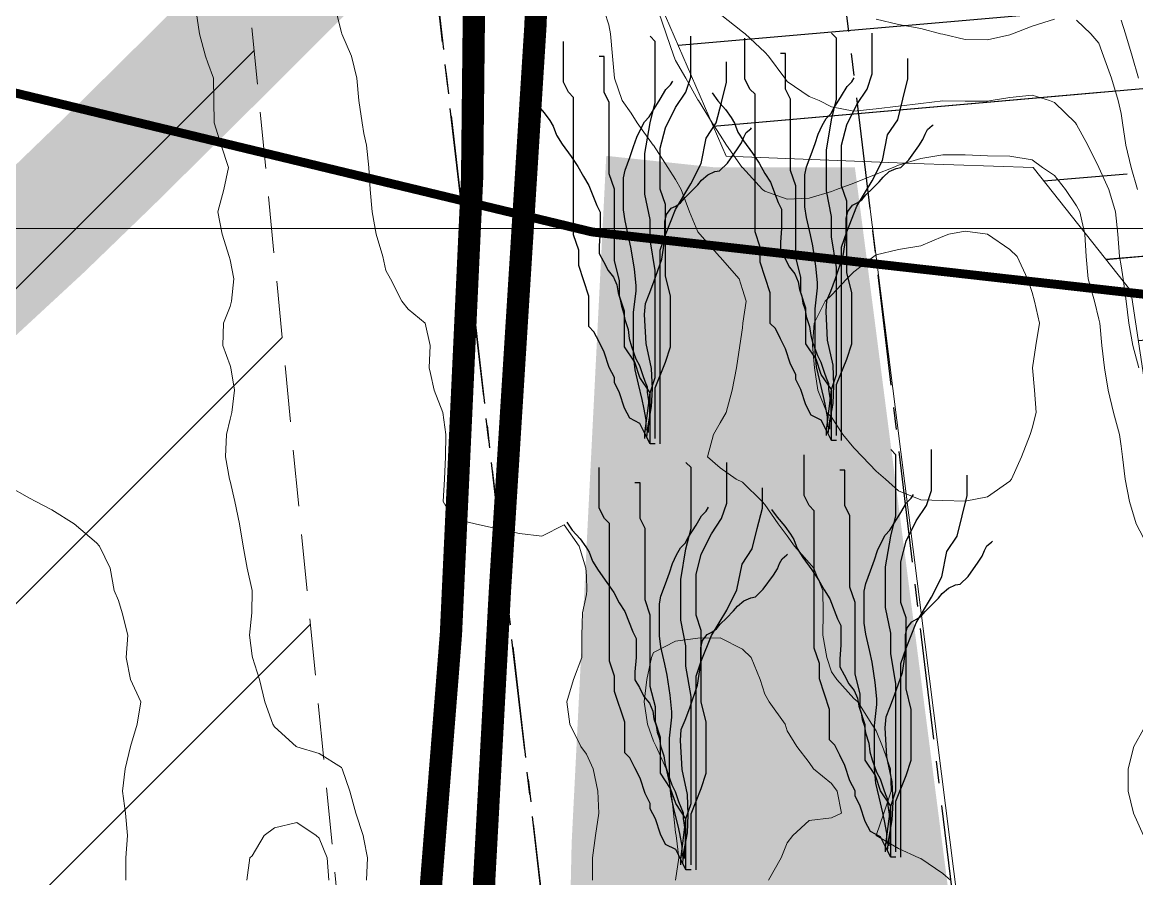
# Model space of a CAD drawing. Header units: centimetres. Extents: x 0 to 642158, y -847 to 649707.
# Drawn here: x 617098.09 to 617123.1, y 621072.78 to 621092.01 of the extents above; entities that cross this region are included whole.
import ezdxf

# ---------------------------------------------------------------- set-up
doc = ezdxf.new("R2010")
doc.units = ezdxf.units.CM
doc.header["$MEASUREMENT"] = 0
doc.linetypes.add('CACHE', pattern=[9.525, 6.35, -3.175])
doc.linetypes.add('CENTERX2', pattern=[4, 2.5, -0.5, 0.5, -0.5])
for name, color, linetype, lineweight in [('MEV_grille', 254, 'Continuous', 9), ('MEV_layout inondation', 5, 'Continuous', 15), ('MEV_schema paysager_V', 7, 'Continuous', 20), ('MEV_vegetal_V', 7, 'Continuous', 25), ('WAL_topographie 0.5', 253, 'Continuous', 20)]:
    doc.layers.add(name, color=color, linetype=linetype, lineweight=lineweight)
doc.layers.add('MEV_schema paysager_Ha', color=7, linetype='Continuous', lineweight=25, transparency=0.13)
doc.layers.add('MEV_vegetal_Ha', color=104, linetype='Continuous', lineweight=15, transparency=0.31)
doc.layers.add('SPW_parcellaire cadastral', color=7, linetype='CENTERX2', lineweight=25, true_color=0xff0542)
doc.linetypes.add('FENCELINE1', pattern='A,6.35,-2.54,[133,ltypeshp.shx,S=2.54,R=0,X=-2.54,Y=0],-2.54,25.4', length=36.83)
picture_1 = doc.add_image_def('image2.png', size_in_pixel=(6614, 11023))

# ---------------------------------------------------------------- blocks, each defined once
blk = doc.blocks.new('legende vegetal')
at = {"layer": 'MEV_vegetal_V'}
for points in [[(617111.964, 621082.467), (617111.964, 621082.581), (617112.079, 621083.496), (617112.193, 621083.839), (617112.193, 621086.24), (617112.079, 621086.927), (617112.079, 621087.384), (617111.964, 621087.956), (617111.964, 621088.87), (617112.079, 621089.556), (617112.193, 621090.014), (617112.193, 621091.386), (617112.079, 621091.5)], [(617112.193, 621082.467), (617112.193, 621083.611), (617112.422, 621084.182), (617112.536, 621084.525), (617112.536, 621085.669), (617112.422, 621086.126), (617112.422, 621087.727), (617112.307, 621088.07), (617112.307, 621088.985), (617112.422, 621089.442), (617112.651, 621089.899), (617112.879, 621090.242), (617112.994, 621090.585), (617112.994, 621091.5)], [(617116.264, 621082.424), (617116.149, 621082.424), (617116.035, 621082.653), (617115.921, 621082.881), (617115.692, 621082.996), (617115.578, 621083.225), (617115.463, 621083.568), (617115.349, 621083.796), (617115.349, 621083.91), (617115.234, 621084.139), (617115.12, 621084.482), (617115.006, 621084.711), (617114.891, 621084.94), (617114.777, 621085.054), (617114.777, 621085.74), (617114.548, 621086.426), (617114.548, 621086.769), (617114.434, 621087.112), (617114.434, 621090.199), (617114.32, 621090.314), (617114.205, 621090.543), (617114.205, 621091.457)], [(617116.035, 621082.538), (617116.035, 621082.653), (617116.149, 621083.568), (617116.264, 621083.91), (617116.264, 621086.312), (617116.149, 621086.998), (617116.149, 621087.455), (617116.035, 621088.027), (617116.035, 621088.942), (617116.149, 621089.628), (617116.264, 621090.085), (617116.264, 621091.457), (617116.149, 621091.572)], [(617116.264, 621082.538), (617116.264, 621083.682), (617116.493, 621084.254), (617116.607, 621084.597), (617116.607, 621085.74), (617116.493, 621086.197), (617116.493, 621087.798), (617116.378, 621088.141), (617116.378, 621089.056), (617116.493, 621089.513), (617116.721, 621089.971), (617116.95, 621090.314), (617117.064, 621090.657), (617117.064, 621091.572)], [(617112.193, 621082.353), (617112.079, 621082.353), (617111.964, 621082.581), (617111.85, 621082.81), (617111.621, 621082.924), (617111.507, 621083.153), (617111.392, 621083.496), (617111.278, 621083.725), (617111.278, 621083.839), (617111.164, 621084.068), (617111.049, 621084.411), (617110.935, 621084.64), (617110.82, 621084.868), (617110.706, 621084.983), (617110.706, 621085.669), (617110.477, 621086.355), (617110.477, 621086.698), (617110.363, 621087.041), (617110.363, 621090.128), (617110.249, 621090.242), (617110.134, 621090.471), (617110.134, 621091.386)], [(617112.079, 621082.353), (617112.079, 621083.496), (617111.85, 621083.839), (617111.736, 621084.182), (617111.507, 621084.525), (617111.507, 621085.326), (617111.392, 621085.669), (617111.392, 621086.012), (617111.278, 621086.469), (617111.278, 621088.07), (617111.164, 621088.413), (617111.164, 621090.014), (617111.049, 621090.242), (617111.049, 621091.043), (617110.935, 621091.043)], [(617112.307, 621082.353), (617112.307, 621086.698), (617112.422, 621087.041), (617112.651, 621087.613), (617112.994, 621088.184), (617113.222, 621088.642), (617113.337, 621089.213), (617113.565, 621089.556), (617113.68, 621090.014), (617113.794, 621090.471), (617113.794, 621090.928)], [(617116.149, 621082.424), (617116.149, 621083.568), (617115.921, 621083.91), (617115.806, 621084.254), (617115.578, 621084.597), (617115.578, 621085.397), (617115.463, 621085.74), (617115.463, 621086.083), (617115.349, 621086.54), (617115.349, 621088.141), (617115.234, 621088.484), (617115.234, 621090.085), (617115.12, 621090.314), (617115.12, 621091.114), (617115.006, 621091.114)], [(617116.378, 621082.424), (617116.378, 621086.769), (617116.493, 621087.112), (617116.721, 621087.684), (617117.064, 621088.256), (617117.293, 621088.713), (617117.408, 621089.285), (617117.636, 621089.628), (617117.751, 621090.085), (617117.865, 621090.543), (617117.865, 621091)], [(617111.991, 621082.66), (617111.991, 621082.888), (617111.938, 621083.168), (617111.903, 621083.343), (617111.816, 621083.694), (617111.746, 621084.01), (617111.71, 621084.343), (617111.71, 621085.307), (617111.763, 621085.78), (617111.763, 621085.903), (617111.728, 621086.271), (617111.658, 621086.726), (617111.605, 621086.972), (617111.518, 621087.357), (617111.482, 621087.603), (617111.482, 621088.321), (617111.518, 621088.497), (617111.623, 621088.777), (617111.71, 621089.023), (617111.781, 621089.233), (617111.868, 621089.426), (617111.956, 621089.583), (617112.061, 621089.689), (617112.131, 621089.811), (617112.307, 621090.092), (617112.429, 621090.302), (617112.535, 621090.407), (617112.587, 621090.495)], [(617116.062, 621082.731), (617116.062, 621082.959), (617116.009, 621083.24), (617115.974, 621083.415), (617115.887, 621083.765), (617115.816, 621084.081), (617115.781, 621084.414), (617115.781, 621085.378), (617115.834, 621085.851), (617115.834, 621085.974), (617115.799, 621086.342), (617115.729, 621086.798), (617115.676, 621087.043), (617115.588, 621087.429), (617115.553, 621087.674), (617115.553, 621088.393), (617115.588, 621088.568), (617115.694, 621088.849), (617115.781, 621089.094), (617115.851, 621089.304), (617115.939, 621089.497), (617116.027, 621089.655), (617116.132, 621089.76), (617116.202, 621089.883), (617116.377, 621090.163), (617116.5, 621090.373), (617116.605, 621090.479), (617116.658, 621090.566)], [(617109.403, 621090.158), (617109.529, 621089.982), (617109.704, 621089.782), (617109.83, 621089.606), (617109.905, 621089.48), (617109.98, 621089.28), (617110.106, 621089.079), (617110.307, 621088.803), (617110.457, 621088.577), (617110.583, 621088.351), (617110.708, 621088.151), (617110.884, 621087.699), (617110.959, 621087.548), (617110.959, 621087.122), (617110.934, 621086.796), (617110.934, 621086.62), (617111.034, 621086.444), (617111.135, 621086.244), (617111.26, 621086.093), (617111.336, 621085.917), (617111.361, 621085.742), (617111.411, 621085.591), (617111.436, 621085.441), (617111.486, 621085.29), (617111.511, 621085.14), (617111.587, 621084.914), (617111.612, 621084.713), (617111.662, 621084.538), (617111.762, 621084.262), (617111.838, 621084.111), (617111.913, 621083.885), (617111.963, 621083.76), (617112.013, 621083.634), (617112.013, 621083.509), (617112.038, 621083.358), (617112.064, 621083.183), (617112.064, 621082.856), (617112.038, 621082.756), (617112.038, 621082.606)], [(617113.474, 621090.229), (617113.6, 621090.054), (617113.775, 621089.853), (617113.901, 621089.677), (617113.976, 621089.552), (617114.051, 621089.351), (617114.177, 621089.15), (617114.377, 621088.874), (617114.528, 621088.648), (617114.654, 621088.423), (617114.779, 621088.222), (617114.955, 621087.77), (617115.03, 621087.62), (617115.03, 621087.193), (617115.005, 621086.867), (617115.005, 621086.691), (617115.105, 621086.516), (617115.206, 621086.315), (617115.331, 621086.164), (617115.406, 621085.989), (617115.432, 621085.813), (617115.482, 621085.663), (617115.507, 621085.512), (617115.557, 621085.362), (617115.582, 621085.211), (617115.657, 621084.985), (617115.683, 621084.785), (617115.733, 621084.609), (617115.833, 621084.333), (617115.909, 621084.182), (617115.984, 621083.956), (617116.034, 621083.831), (617116.084, 621083.706), (617116.084, 621083.58), (617116.109, 621083.43), (617116.134, 621083.254), (617116.134, 621082.928), (617116.109, 621082.827), (617116.109, 621082.677)], [(617112.009, 621082.502), (617112.026, 621082.713), (617112.114, 621083.186), (617112.131, 621083.589), (617112.114, 621084.045), (617111.991, 621084.606), (617111.956, 621085.254), (617111.973, 621085.499), (617112.061, 621085.71), (617112.166, 621085.99), (617112.342, 621086.499), (617112.377, 621086.744), (617112.412, 621086.989), (617112.412, 621087.34), (617112.447, 621087.498), (617112.552, 621087.638), (617112.657, 621087.69), (617112.762, 621087.761), (617112.85, 621087.866), (617112.99, 621088.006), (617113.148, 621088.164), (617113.236, 621088.269), (617113.376, 621088.392), (617113.534, 621088.462), (617113.639, 621088.479), (617113.814, 621088.655), (617114.042, 621088.97), (617114.13, 621089.11), (617114.183, 621089.233), (617114.235, 621089.338), (617114.34, 621089.426), (617114.358, 621089.443)], [(617116.079, 621082.573), (617116.097, 621082.784), (617116.185, 621083.257), (617116.202, 621083.66), (617116.185, 621084.116), (617116.062, 621084.677), (617116.027, 621085.325), (617116.044, 621085.571), (617116.132, 621085.781), (617116.237, 621086.062), (617116.413, 621086.57), (617116.448, 621086.815), (617116.483, 621087.061), (617116.483, 621087.411), (617116.518, 621087.569), (617116.623, 621087.709), (617116.728, 621087.762), (617116.833, 621087.832), (617116.921, 621087.937), (617117.061, 621088.077), (617117.219, 621088.235), (617117.307, 621088.34), (617117.447, 621088.463), (617117.605, 621088.533), (617117.71, 621088.551), (617117.885, 621088.726), (617118.113, 621089.041), (617118.201, 621089.182), (617118.254, 621089.304), (617118.306, 621089.409), (617118.411, 621089.497), (617118.429, 621089.515)], [(617117.366, 621073.188), (617117.366, 621073.302), (617117.48, 621074.217), (617117.595, 621074.56), (617117.595, 621076.961), (617117.48, 621077.647), (617117.48, 621078.104), (617117.366, 621078.676), (617117.366, 621079.591), (617117.48, 621080.277), (617117.595, 621080.734), (617117.595, 621082.106), (617117.48, 621082.221)], [(617117.595, 621073.188), (617117.595, 621074.331), (617117.823, 621074.903), (617117.938, 621075.246), (617117.938, 621076.389), (617117.823, 621076.847), (617117.823, 621078.448), (617117.709, 621078.791), (617117.709, 621079.705), (617117.823, 621080.163), (617118.052, 621080.62), (617118.281, 621080.963), (617118.395, 621081.306), (617118.395, 621082.221)], [(617112.769, 621072.901), (617112.769, 621073.016), (617112.883, 621073.93), (617112.998, 621074.273), (617112.998, 621076.675), (617112.883, 621077.361), (617112.883, 621077.818), (617112.769, 621078.39), (617112.769, 621079.305), (617112.883, 621079.991), (617112.998, 621080.448), (617112.998, 621081.82), (617112.883, 621081.934)], [(617112.998, 621072.901), (617112.998, 621074.045), (617113.227, 621074.616), (617113.341, 621074.959), (617113.341, 621076.103), (617113.227, 621076.56), (617113.227, 621078.161), (617113.112, 621078.504), (617113.112, 621079.419), (617113.227, 621079.876), (617113.455, 621080.334), (617113.684, 621080.677), (617113.798, 621081.02), (617113.798, 621081.934)], [(617117.595, 621073.073), (617117.48, 621073.073), (617117.366, 621073.302), (617117.251, 621073.531), (617117.023, 621073.645), (617116.908, 621073.874), (617116.794, 621074.217), (617116.68, 621074.445), (617116.68, 621074.56), (617116.565, 621074.788), (617116.451, 621075.132), (617116.337, 621075.36), (617116.222, 621075.589), (617116.108, 621075.703), (617116.108, 621076.389), (617115.879, 621077.075), (617115.879, 621077.418), (617115.765, 621077.761), (617115.765, 621080.849), (617115.65, 621080.963), (617115.536, 621081.192), (617115.536, 621082.106)], [(617112.998, 621072.787), (617112.883, 621072.787), (617112.769, 621073.016), (617112.655, 621073.244), (617112.426, 621073.359), (617112.311, 621073.587), (617112.197, 621073.93), (617112.083, 621074.159), (617112.083, 621074.273), (617111.968, 621074.502), (617111.854, 621074.845), (617111.74, 621075.074), (617111.625, 621075.303), (617111.511, 621075.417), (617111.511, 621076.103), (617111.282, 621076.789), (617111.282, 621077.132), (617111.168, 621077.475), (617111.168, 621080.562), (617111.053, 621080.677), (617110.939, 621080.905), (617110.939, 621081.82)], [(617117.48, 621073.073), (617117.48, 621074.217), (617117.251, 621074.56), (617117.137, 621074.903), (617116.908, 621075.246), (617116.908, 621076.046), (617116.794, 621076.389), (617116.794, 621076.732), (617116.68, 621077.19), (617116.68, 621078.791), (617116.565, 621079.134), (617116.565, 621080.734), (617116.451, 621080.963), (617116.451, 621081.763), (617116.337, 621081.763)], [(617117.709, 621073.073), (617117.709, 621077.418), (617117.823, 621077.761), (617118.052, 621078.333), (617118.395, 621078.905), (617118.624, 621079.362), (617118.738, 621079.934), (617118.967, 621080.277), (617119.081, 621080.734), (617119.196, 621081.192), (617119.196, 621081.649)], [(617112.883, 621072.787), (617112.883, 621073.93), (617112.655, 621074.273), (617112.54, 621074.616), (617112.311, 621074.959), (617112.311, 621075.76), (617112.197, 621076.103), (617112.197, 621076.446), (617112.083, 621076.903), (617112.083, 621078.504), (617111.968, 621078.847), (617111.968, 621080.448), (617111.854, 621080.677), (617111.854, 621081.477), (617111.74, 621081.477)], [(617113.112, 621072.787), (617113.112, 621077.132), (617113.227, 621077.475), (617113.455, 621078.047), (617113.798, 621078.619), (617114.027, 621079.076), (617114.142, 621079.648), (617114.37, 621079.991), (617114.485, 621080.448), (617114.599, 621080.905), (617114.599, 621081.363)], [(617117.393, 621073.381), (617117.393, 621073.608), (617117.34, 621073.889), (617117.305, 621074.064), (617117.217, 621074.415), (617117.147, 621074.73), (617117.112, 621075.063), (617117.112, 621076.027), (617117.165, 621076.501), (617117.165, 621076.623), (617117.13, 621076.991), (617117.06, 621077.447), (617117.007, 621077.692), (617116.919, 621078.078), (617116.884, 621078.323), (617116.884, 621079.042), (617116.919, 621079.217), (617117.024, 621079.498), (617117.112, 621079.743), (617117.182, 621079.954), (617117.27, 621080.146), (617117.357, 621080.304), (617117.463, 621080.409), (617117.533, 621080.532), (617117.708, 621080.812), (617117.831, 621081.023), (617117.936, 621081.128), (617117.989, 621081.216)], [(617112.796, 621073.094), (617112.796, 621073.322), (617112.743, 621073.602), (617112.708, 621073.778), (617112.621, 621074.128), (617112.55, 621074.444), (617112.515, 621074.777), (617112.515, 621075.741), (617112.568, 621076.214), (617112.568, 621076.337), (617112.533, 621076.705), (617112.463, 621077.161), (617112.41, 621077.406), (617112.322, 621077.792), (617112.287, 621078.037), (617112.287, 621078.756), (617112.322, 621078.931), (617112.428, 621079.211), (617112.515, 621079.457), (617112.585, 621079.667), (617112.673, 621079.86), (617112.761, 621080.018), (617112.866, 621080.123), (617112.936, 621080.246), (617113.111, 621080.526), (617113.234, 621080.736), (617113.339, 621080.842), (617113.392, 621080.929)], [(617114.805, 621080.878), (617114.93, 621080.703), (617115.106, 621080.502), (617115.231, 621080.326), (617115.307, 621080.201), (617115.382, 621080), (617115.507, 621079.8), (617115.708, 621079.524), (617115.859, 621079.298), (617115.984, 621079.072), (617116.11, 621078.871), (617116.285, 621078.42), (617116.361, 621078.269), (617116.361, 621077.842), (617116.336, 621077.516), (617116.336, 621077.341), (617116.436, 621077.165), (617116.536, 621076.964), (617116.662, 621076.814), (617116.737, 621076.638), (617116.762, 621076.463), (617116.813, 621076.312), (617116.838, 621076.161), (617116.888, 621076.011), (617116.913, 621075.86), (617116.988, 621075.634), (617117.013, 621075.434), (617117.064, 621075.258), (617117.164, 621074.982), (617117.239, 621074.832), (617117.314, 621074.606), (617117.365, 621074.48), (617117.415, 621074.355), (617117.415, 621074.229), (617117.44, 621074.079), (617117.465, 621073.903), (617117.465, 621073.577), (617117.44, 621073.477), (617117.44, 621073.326)], [(617110.208, 621080.592), (617110.333, 621080.416), (617110.509, 621080.216), (617110.635, 621080.04), (617110.71, 621079.915), (617110.785, 621079.714), (617110.911, 621079.513), (617111.111, 621079.237), (617111.262, 621079.011), (617111.388, 621078.785), (617111.513, 621078.585), (617111.689, 621078.133), (617111.764, 621077.983), (617111.764, 621077.556), (617111.739, 621077.23), (617111.739, 621077.054), (617111.839, 621076.879), (617111.94, 621076.678), (617112.065, 621076.527), (617112.14, 621076.352), (617112.165, 621076.176), (617112.216, 621076.026), (617112.241, 621075.875), (617112.291, 621075.725), (617112.316, 621075.574), (617112.391, 621075.348), (617112.416, 621075.147), (617112.467, 621074.972), (617112.567, 621074.696), (617112.642, 621074.545), (617112.718, 621074.319), (617112.768, 621074.194), (617112.818, 621074.068), (617112.818, 621073.943), (617112.843, 621073.792), (617112.868, 621073.617), (617112.868, 621073.291), (617112.843, 621073.19), (617112.843, 621073.04)], [(617117.41, 621073.223), (617117.428, 621073.433), (617117.515, 621073.906), (617117.533, 621074.31), (617117.515, 621074.765), (617117.393, 621075.326), (617117.357, 621075.975), (617117.375, 621076.22), (617117.463, 621076.43), (617117.568, 621076.711), (617117.743, 621077.219), (617117.778, 621077.465), (617117.813, 621077.71), (617117.813, 621078.061), (617117.848, 621078.218), (617117.954, 621078.358), (617118.059, 621078.411), (617118.164, 621078.481), (617118.252, 621078.586), (617118.392, 621078.727), (617118.55, 621078.884), (617118.637, 621078.99), (617118.778, 621079.112), (617118.936, 621079.182), (617119.041, 621079.2), (617119.216, 621079.375), (617119.444, 621079.691), (617119.532, 621079.831), (617119.584, 621079.954), (617119.637, 621080.059), (617119.742, 621080.146), (617119.76, 621080.164)], [(617112.813, 621072.936), (617112.831, 621073.147), (617112.918, 621073.62), (617112.936, 621074.023), (617112.918, 621074.479), (617112.796, 621075.04), (617112.761, 621075.688), (617112.778, 621075.934), (617112.866, 621076.144), (617112.971, 621076.425), (617113.146, 621076.933), (617113.182, 621077.178), (617113.217, 621077.424), (617113.217, 621077.774), (617113.252, 621077.932), (617113.357, 621078.072), (617113.462, 621078.125), (617113.567, 621078.195), (617113.655, 621078.3), (617113.795, 621078.44), (617113.953, 621078.598), (617114.041, 621078.703), (617114.181, 621078.826), (617114.339, 621078.896), (617114.444, 621078.913), (617114.619, 621079.089), (617114.847, 621079.404), (617114.935, 621079.544), (617114.987, 621079.667), (617115.04, 621079.772), (617115.145, 621079.86), (617115.163, 621079.877)]]:
    blk.add_lwpolyline(points, dxfattribs=at)
blk = doc.blocks.new('*U114')
at = {"layer": 'MEV_grille', "transparency": 33554687}
blk.add_lwpolyline([(-1338.461, 0), (1338.461, 0)], dxfattribs=at)
blk = doc.blocks.new('*U115')
at = {"layer": 'MEV_grille', "color": 0, "linetype": 'ByBlock', "lineweight": -2, "transparency": 16777216}
blk.add_blockref('*U114', (0, -1300), dxfattribs=at)

msp = doc.modelspace()

# ---------------------------------------------------------------- hatches: boundary and pattern name
at = {"layer": 'MEV_schema paysager_Ha', "transparency": 33554687}
h = msp.add_hatch(dxfattribs=at)
h.set_pattern_fill('ANSI31', color=60, scale=30, angle=320)
h.paths.add_polyline_path([(617170.419, 620834.567), (617172.651, 620836.166), (617173.767, 620838.36), (617176.52, 620837.394), (617174.806, 620846.341), (617170.861, 620863.855), (617160.166, 620908.624), (617154.776, 620933.562), (617146.673, 620971.647), (617141.556, 621000.514), (617137.768, 621021.34), (617128.09, 621079.063), (617126.156, 621093.864), (617119.316, 621143.104), (617111.792, 621208.391), (617108.156, 621251.964), (617106.162, 621276.436), (617103.961, 621303.676), (617102.134, 621336.288), (617100.135, 621389.845), (617096.516, 621463.981), (617093.32, 621529.296), (617090.317, 621582.148), (617088.875, 621608.789), (617089.552, 621610.434), (617091.584, 621610.24), (617079.838, 621624.63), (617079.15, 621614.869), (617077.224, 621610.745), (617075.161, 621604.283), (617075.024, 621597.272), (617074.199, 621592.185), (617074.199, 621587.785), (617073.373, 621584.761), (617071.723, 621576.1), (617070.554, 621571.223), (617069.004, 621567.237), (617065.792, 621560.483), (617065.459, 621555.39), (617064.352, 621548.747), (617063.248, 621545.861), (617063.538, 621539.763), (617064.894, 621531.341), (617066.831, 621523.888), (617067.993, 621518.758), (617069.311, 621511.094), (617070.285, 621505.466), (617073.425, 621497.132), (617077.756, 621487.932), (617080.679, 621477.434), (617081.545, 621462.498), (617082.024, 621453.112), (617079.891, 621448.421), (617077.757, 621439.358), (617074.131, 621434.987), (617070.825, 621431.469), (617069.438, 621426.671), (617071.018, 621420.988), (617073.27, 621414.516), (617077.07, 621409.311), (617077.914, 621402.699), (617079.322, 621395.946), (617077.774, 621388.912), (617077.028, 621379.272), (617077.18, 621366.49), (617077.637, 621354.926), (617081.138, 621345.34), (617084.667, 621339.141), (617088.419, 621332.55), (617091.943, 621324.141), (617093.489, 621313.549), (617093.991, 621301.308), (617095.095, 621293.181), (617098.226, 621286.522), (617098.599, 621269.214), (617098.32, 621260.56), (617100.919, 621240.097), (617102.163, 621224.304), (617102.661, 621213.61), (617104.31, 621203.418), (617105.03, 621196.058), (617108.853, 621175.666), (617110.452, 621164.481), (617113.761, 621137.233), (617115.569, 621117.477), (617117.489, 621112.22), (617116.988, 621109.132), (617114.316, 621105.794), (617111.985, 621102.229), (617112.056, 621101.1), (617120.765, 621101.771), (617121.63, 621095.928), (617112.376, 621095.304), (617112.524, 621092.145), (617113.883, 621089.004), (617118.105, 621088.839), (617120.775, 621088.744), (617122.967, 621085.98), (617123.825, 621080.262), (617124.207, 621073.973), (617125.553, 621066.79), (617126.9, 621057.169), (617128.055, 621049.377), (617129.783, 621041.532), (617130.994, 621026.347), (617134.207, 621004.931), (617136.145, 620988.525), (617136.031, 620979.069), (617142.374, 620949.543), (617145.918, 620930.208), (617153.153, 620899.212), (617158.672, 620872.657), (617161.08, 620858.212), (617163.85, 620847.016), (617167.101, 620840.155), (617169.922, 620834.909)])
h = msp.add_hatch(dxfattribs=at)
h.set_pattern_fill('ANSI31', color=60, scale=15, angle=320)
h.paths.add_polyline_path([(617170.419, 620834.567), (617172.651, 620836.166), (617173.767, 620838.36), (617172.164, 620839.948), (617169.222, 620844.997), (617165.011, 620861.103), (617155.295, 620905.773), (617149.967, 620930.558), (617141.637, 620968.956), (617138.302, 620999.865), (617134.651, 621021.029), (617125.75, 621078.391), (617121.772, 621092.578), (617115.806, 621141.831), (617107.516, 621206.061), (617103.711, 621250.656), (617102.096, 621275.072), (617098.522, 621305.188), (617095.036, 621336.316), (617086.438, 621359.081), (617085.934, 621388.312), (617080.11, 621426.004), (617086.838, 621442.658), (617088.578, 621463.389), (617083.681, 621500.211), (617076.945, 621529.071), (617073.11, 621552.713), (617080.742, 621582.645), (617082.21, 621610.23), (617089.552, 621610.434), (617091.584, 621610.24), (617079.838, 621624.63), (617079.15, 621614.869), (617077.224, 621610.745), (617075.161, 621604.283), (617075.024, 621597.272), (617074.199, 621592.185), (617074.199, 621587.785), (617073.373, 621584.761), (617071.723, 621576.1), (617070.554, 621571.223), (617069.004, 621567.237), (617065.792, 621560.483), (617065.459, 621555.39), (617064.352, 621548.747), (617063.248, 621545.861), (617063.538, 621539.763), (617064.894, 621531.341), (617066.831, 621523.888), (617067.993, 621518.758), (617069.311, 621511.094), (617070.285, 621505.466), (617073.425, 621497.132), (617077.756, 621487.932), (617080.679, 621477.434), (617081.545, 621462.498), (617082.024, 621453.112), (617079.891, 621448.421), (617077.757, 621439.358), (617074.131, 621434.987), (617070.825, 621431.469), (617069.438, 621426.671), (617071.018, 621420.988), (617073.27, 621414.516), (617077.07, 621409.311), (617077.914, 621402.699), (617079.322, 621395.946), (617077.774, 621388.912), (617077.028, 621379.272), (617077.18, 621366.49), (617077.637, 621354.926), (617081.138, 621345.34), (617084.667, 621339.141), (617088.419, 621332.55), (617091.943, 621324.141), (617093.489, 621313.549), (617093.991, 621301.308), (617095.095, 621293.181), (617098.226, 621286.522), (617098.599, 621269.214), (617098.32, 621260.56), (617100.919, 621240.097), (617102.163, 621224.304), (617102.661, 621213.61), (617104.31, 621203.418), (617105.03, 621196.058), (617108.853, 621175.666), (617110.452, 621164.481), (617113.761, 621137.233), (617115.569, 621117.477), (617117.489, 621112.22), (617116.988, 621109.132), (617114.316, 621105.794), (617111.985, 621102.229), (617112.056, 621101.1), (617120.765, 621101.771), (617121.63, 621095.928), (617112.376, 621095.304), (617112.524, 621092.145), (617113.883, 621089.004), (617118.105, 621088.839), (617120.775, 621088.744), (617122.967, 621085.98), (617123.825, 621080.262), (617124.207, 621073.973), (617125.553, 621066.79), (617126.9, 621057.169), (617128.055, 621049.377), (617129.783, 621041.532), (617130.994, 621026.347), (617134.207, 621004.931), (617136.145, 620988.525), (617136.031, 620979.069), (617142.374, 620949.543), (617145.918, 620930.208), (617153.153, 620899.212), (617158.672, 620872.657), (617161.08, 620858.212), (617163.85, 620847.016), (617167.101, 620840.155), (617169.922, 620834.909)])
h = msp.add_hatch(dxfattribs=at)
h.set_pattern_fill('AR-SAND', color=256, angle=45)
h.set_pattern_definition([(82.5, (0, 0), (-1.407013184, 1.3179271225), [0, -1.52, 0, -1.7, 0, -1.625]), (52.5, (0, 0), (-0.744137511, 3.24697973), [0, -0.82, 0, -1.37, 0, -0.525]), (12.5, (-0.8697, -0.8697), (2.198029273, 2.206032383), [0, -0.5, 0, -1.8, 0, -2.35]), (2.5, (-0.8697, -0.8697), (1.5050421636, 2.746262851), [0, -0.25, 0, -1.18, 0, -1.35])])
h.paths.add_polyline_path([(617068.737, 621071.012), (617070.354, 621071.403), (617072.44, 621071.921), (617074.536, 621072.471), (617076.635, 621073.067), (617078.733, 621073.724), (617080.828, 621074.457), (617083.074, 621075.352), (617084.959, 621076.203), (617086.967, 621077.218), (617088.93, 621078.32), (617090.841, 621079.503), (617092.696, 621080.761), (617094.495, 621082.09), (617096.461, 621083.678), (617097.882, 621084.92), (617099.47, 621086.39), (617101.015, 621087.885), (617102.541, 621089.394), (617103.935, 621090.777), (617105.696, 621092.545), (617107.306, 621094.375), (617108.736, 621096.507), (617109.704, 621098.829), (617110.124, 621101.807), (617109.851, 621104.621), (617108.826, 621107.678), (617107.699, 621109.596), (617106.048, 621111.564), (617104.161, 621113.226), (617102.181, 621114.61), (617101.061, 621115.29), (617098.084, 621116.848), (617095.977, 621117.766), (617093.867, 621118.56), (617091.742, 621119.252), (617089.609, 621119.855), (617087.478, 621120.383), (617085.906, 621120.733), (617083.21, 621121.269), (617081.071, 621121.645), (617078.935, 621121.982), (617076.799, 621122.284), (617074.666, 621122.558), (617072.535, 621122.808), (617070.407, 621123.038), (617067.899, 621123.29), (617066.169, 621123.457), (617064.06, 621123.656), (617061.958, 621123.853), (617059.862, 621124.054), (617057.773, 621124.264), (617055.692, 621124.486), (617053.618, 621124.725), (617051.551, 621124.986), (617049.494, 621125.272), (617047.027, 621125.658), (617045.4, 621125.942), (617043.367, 621126.335), (617041.353, 621126.771), (617039.361, 621127.256), (617037.394, 621127.794), (617035.458, 621128.39), (617033.554, 621129.049), (617031.678, 621129.779), (617030.614, 621130.233), (617028.043, 621131.455), (617026.258, 621132.395), (617024.469, 621133.399), (617022.682, 621134.449), (617020.889, 621135.535), (617018.693, 621136.792), (617016.502, 621138.219), (617015.086, 621133.908), (617019.431, 621133.145), (617021.247, 621132.045), (617023.075, 621130.971), (617024.92, 621129.935), (617026.789, 621128.951), (617029.464, 621127.68), (617030.621, 621127.186), (617032.589, 621126.42), (617034.587, 621125.729), (617036.613, 621125.105), (617038.66, 621124.544), (617040.726, 621124.042), (617042.805, 621123.591), (617044.894, 621123.188), (617046.57, 621122.896), (617049.085, 621122.502), (617051.183, 621122.21), (617053.282, 621121.945), (617055.383, 621121.703), (617057.485, 621121.478), (617059.589, 621121.268), (617061.693, 621121.066), (617063.798, 621120.868), (617065.904, 621120.67), (617067.624, 621120.504), (617070.116, 621120.253), (617072.221, 621120.025), (617074.325, 621119.779), (617076.425, 621119.509), (617078.52, 621119.212), (617080.611, 621118.883), (617082.694, 621118.517), (617085.329, 621117.993), (617086.837, 621117.657), (617088.891, 621117.149), (617090.927, 621116.573), (617092.94, 621115.917), (617094.924, 621115.171), (617096.874, 621114.321), (617099.684, 621112.85), (617100.651, 621112.263), (617102.428, 621111.021), (617104.039, 621109.602), (617105.404, 621107.976), (617106.264, 621106.512), (617107.095, 621104.033), (617107.305, 621101.868), (617106.981, 621099.575), (617106.258, 621097.838), (617105.083, 621096.087), (617103.651, 621094.459), (617101.957, 621092.759), (617100.57, 621091.383), (617099.058, 621089.887), (617097.545, 621088.424), (617096.009, 621087.001), (617094.66, 621085.822), (617092.783, 621084.306), (617091.078, 621083.047), (617089.318, 621081.854), (617087.507, 621080.732), (617085.649, 621079.689), (617083.75, 621078.73), (617081.979, 621077.929), (617079.847, 621077.081), (617077.852, 621076.382), (617075.834, 621075.75), (617073.798, 621075.172), (617071.747, 621074.634), (617069.688, 621074.122), (617068.01, 621073.717)])
h = msp.add_hatch(dxfattribs=at)
h.set_pattern_fill('ANSI31', color=256, scale=40)
h.paths.add_polyline_path([(617051.804, 621070.131), (617029.511, 621069.21), (617029.209, 621079.753), (617087.831, 621084.789), (617086.444, 621099.808), (617102.31, 621101.364), (617105.27, 621071.2), (617106.159, 621055.904), (617107.297, 621040.096), (617106.548, 621036.608), (617104.602, 621032.718), (617098.667, 621029.022), (617078.347, 621026.922), (617059.587, 621025.868), (617057.897, 621030.749), (617055.563, 621039.183), (617054.28, 621043.93), (617057.171, 621044.549), (617055.933, 621060.848), (617052.836, 621060.642)])
at = {"layer": 'MEV_vegetal_Ha'}
h = msp.add_hatch(color=256, dxfattribs=at)
h.dxf.hatch_style = 1
h.paths.add_polyline_path([(617122.773, 621042.295), (617124.62, 621029.452), (617120.757, 621027.843), (617117.281, 621024.174), (617115.929, 621020.442), (617112.195, 621018.447), (617110.393, 621021.085), (617104.534, 621023.724), (617098.354, 621024.754), (617103.593, 621027.287), (617107.716, 621030.44), (617109.839, 621033.41), (617111.217, 621036.564), (617111.688, 621043.915), (617110.57, 621059.263), (617110.303, 621068.467), (617110.417, 621073.59), (617111.193, 621089.009), (617113.604, 621088.753), (617116.773, 621088.753)])

# ---------------------------------------------------------------- linework, layer by layer
at = {"layer": 'MEV_layout inondation', "const_width": 0.2}
msp.add_lwpolyline([(616805.513, 621043.508), (616905.775, 621054.403), (616926.218, 621056.194), (617038.256, 621081.755), (617058.189, 621088.219), (617087.251, 621091.263), (617092.888, 621091.636), (617110.876, 621087.3), (617135.893, 621084.476), (617163.198, 621072.152), (617173.701, 621069.99), (617233.162, 621073.07), (617279.62, 621037.923)], dxfattribs=at)
at = {"layer": 'MEV_schema paysager_V', "color": 60}
msp.add_lwpolyline([(617100.919, 621240.097), (617102.163, 621224.304), (617102.661, 621213.61), (617104.31, 621203.418), (617105.03, 621196.058), (617108.853, 621175.666), (617110.452, 621164.481), (617113.761, 621137.233), (617115.569, 621117.477), (617117.489, 621112.22), (617116.988, 621109.132), (617114.316, 621105.794), (617111.985, 621102.229), (617112.247, 621098.038), (617112.524, 621092.145), (617113.883, 621089.004), (617118.105, 621088.839), (617120.775, 621088.744), (617122.967, 621085.98), (617123.825, 621080.262)], dxfattribs=at)
at = {"layer": 'MEV_schema paysager_V', "color": 60, "const_width": 0.5}
for points in [[(617095.657, 621024.833), (617099.981, 621026.563), (617106.915, 621031.385), (617109.113, 621034.889), (617110.243, 621040.669), (617110.11, 621046.116), (617109.512, 621053.823), (617108.877, 621065.483), (617108.452, 621072.71), (617108.806, 621079.228), (617109.605, 621091.942), (617109.824, 621098.322), (617108.773, 621102.457), (617106.821, 621105.153)], [(617106.301, 621103.287), (617107.742, 621101.405), (617108.463, 621098.804), (617108.254, 621095.028), (617108.183, 621088.517), (617107.708, 621078.282), (617107.263, 621072.689), (617107.841, 621064.211), (617108.648, 621050.18), (617108.975, 621042.706), (617108.609, 621038.443), (617107.666, 621034.941), (617105.173, 621031.439), (617100.12, 621028.138), (617095.119, 621026.125)]]:
    msp.add_lwpolyline(points, dxfattribs=at)
at = {"layer": 'MEV_schema paysager_V', "linetype": 'CACHE', "ltscale": 0.2}
msp.add_lwpolyline([(617051.804, 621070.131), (617029.511, 621069.21), (617029.209, 621079.753), (617087.831, 621084.789), (617086.444, 621099.808), (617102.31, 621101.364), (617105.27, 621071.2), (617106.159, 621055.904), (617107.297, 621040.096), (617106.548, 621036.608), (617104.602, 621032.718), (617098.667, 621029.022), (617078.347, 621026.922), (617059.587, 621025.868), (617057.897, 621030.749), (617055.563, 621039.183), (617054.28, 621043.93), (617057.171, 621044.549), (617055.933, 621060.848), (617052.836, 621060.642)], close=True, dxfattribs=at)
at = {"layer": 'MEV_schema paysager_V', "color": 60, "linetype": 'FENCELINE1', "ltscale": 0.2}
msp.add_lwpolyline([(617116.979, 621088.883), (617122.663, 621043.848), (617124.414, 621030.91), (617132.386, 620987.414), (617140.619, 620949.653), (617149.177, 620910.407), (617154.259, 620887.098), (617158.129, 620869.348), (617161.215, 620853.992), (617162.625, 620844.661), (617161.977, 620829.611), (617158.932, 620822.569), (617148.39, 620816.964), (617135.834, 620811.584), (617129.718, 620808.83), (617114.375, 620842.905), (617107.765, 620841.682), (617107.298, 620797.822)], dxfattribs=at)
at = {"layer": 'SPW_parcellaire cadastral'}
for points in [[(617114.044, 621114.087), (617116.329, 621094.284), (617120.838, 621056.819), (617123.078, 621040.898), (617113.514, 621039.906), (617106.329, 621101.826), (617104.942, 621112.931), (617114.044, 621114.087)], [(617018.912, 621069.259), (617016.951, 621076.482), (617022.163, 621077.64), (617029.24, 621079.171), (617029.209, 621079.753), (617087.831, 621084.789), (617086.44, 621099.629), (617086.142, 621102.81), (617082.447, 621102.652), (617082.263, 621106.533), (617089.367, 621106.834), (617089.691, 621103.189), (617089.976, 621099.958), (617093.386, 621100.347), (617097.498, 621100.817), (617102.164, 621101.35), (617106.329, 621101.826), (617113.514, 621039.906)]]:
    msp.add_lwpolyline(points, dxfattribs=at)
at = {"layer": 'WAL_topographie 0.5'}
for points in [[(617101.987, 621092.25), (617102.068, 621091.75), (617102.197, 621091.25), (617102.25, 621091.099), (617102.376, 621090.75), (617102.387, 621090.25), (617102.394, 621089.75), (617102.55, 621089.25), (617102.719, 621088.75), (617102.611, 621088.25), (617102.478, 621087.75), (617102.574, 621087.25), (617102.73, 621086.75), (617102.75, 621086.677), (617102.836, 621086.25), (617102.785, 621085.75), (617102.75, 621085.626), (617102.606, 621085.25), (617102.589, 621084.75), (617102.75, 621084.299), (617102.766, 621084.25), (617102.854, 621083.75), (617102.793, 621083.25), (617102.75, 621083.096), (617102.674, 621082.75), (617102.65, 621082.25), (617102.736, 621081.75), (617102.75, 621081.703), (617102.86, 621081.25), (617102.965, 621080.75), (617103.043, 621080.25), (617103.133, 621079.75), (617103.247, 621079.25), (617103.242, 621078.75), (617103.188, 621078.25), (617103.25, 621077.785), (617103.255, 621077.75), (617103.412, 621077.25), (617103.532, 621076.75), (617103.707, 621076.25), (617103.75, 621076.188), (617104.233, 621075.75), (617104.25, 621075.738), (617104.75, 621075.59), (617105.25, 621075.277), (617105.264, 621075.25), (617105.436, 621074.75), (617105.574, 621074.25), (617105.735, 621073.75), (617105.75, 621073.667), (617105.835, 621073.25), (617105.816, 621072.75)], [(617105.133, 621092.25), (617105.25, 621091.777), (617105.259, 621091.75), (617105.477, 621091.25), (617105.593, 621090.75), (617105.641, 621090.25), (617105.712, 621089.75), (617105.75, 621089.514), (617105.812, 621089.25), (617105.862, 621088.75), (617105.898, 621088.25), (617105.942, 621087.75), (617106.026, 621087.25), (617106.178, 621086.75), (617106.25, 621086.438), (617106.352, 621086.25), (617106.609, 621085.75), (617106.75, 621085.564), (617107.129, 621085.25), (617107.238, 621084.75), (617107.222, 621084.25), (617107.25, 621084.125), (617107.33, 621083.75), (617107.525, 621083.25), (617107.596, 621082.75), (617107.587, 621082.25), (617107.562, 621081.75), (617107.533, 621081.25), (617107.75, 621080.868), (617108.25, 621080.75), (617108.25, 621080.75), (617108.75, 621080.635), (617109.25, 621080.529), (617109.75, 621080.469), (617110.25, 621080.728), (617110.583, 621080.25), (617110.734, 621079.75), (617110.75, 621079.583), (617110.76, 621079.25), (617110.75, 621079.159), (617110.663, 621078.75), (617110.642, 621078.25), (617110.644, 621077.75), (617110.456, 621077.25), (617110.306, 621076.75), (617110.374, 621076.25), (617110.626, 621075.75), (617110.75, 621075.576), (617110.898, 621075.25), (617111.005, 621074.75), (617111.025, 621074.25), (617110.955, 621073.75), (617110.888, 621073.25), (617110.884, 621072.75)], [(617111.157, 621092.25), (617111.25, 621091.952), (617111.286, 621091.75), (617111.33, 621091.25), (617111.378, 621090.75), (617111.547, 621090.25), (617111.75, 621089.965), (617111.886, 621089.75), (617112.247, 621089.25), (617112.25, 621089.247), (617112.576, 621088.75), (617112.75, 621088.478), (617112.871, 621088.25), (617113.06, 621087.75), (617113.25, 621087.305), (617113.293, 621087.25), (617113.736, 621086.75), (617113.75, 621086.736), (617114.176, 621086.25), (617114.25, 621086.007), (617114.334, 621085.75), (617114.262, 621085.25), (617114.25, 621085.15), (617114.189, 621084.75), (617114.113, 621084.25), (617114.02, 621083.75), (617113.883, 621083.25), (617113.75, 621083.012), (617113.603, 621082.75), (617113.469, 621082.25), (617113.75, 621082.004), (617114.109, 621081.75), (617114.25, 621081.685), (617114.694, 621081.25), (617114.75, 621081.184), (617115.048, 621080.75), (617115.25, 621080.475), (617115.418, 621080.25), (617115.75, 621079.874), (617115.851, 621079.75), (617116.051, 621079.25), (617116.062, 621078.75), (617116.054, 621078.25), (617116.142, 621077.75), (617116.25, 621077.424), (617116.371, 621077.25), (617116.75, 621076.823), (617116.843, 621076.75), (617117.155, 621076.25), (617117.25, 621076.101), (617117.394, 621075.75), (617117.574, 621075.25), (617117.59, 621074.75), (617117.423, 621074.25), (617117.25, 621073.75), (617117.75, 621073.458), (617118.208, 621073.25), (617118.25, 621073.236), (617118.75, 621072.898), (617118.917, 621072.75)], [(617112.365, 621092.25), (617112.535, 621091.75), (617112.708, 621091.25), (617112.75, 621091.152), (617112.983, 621090.75), (617113.25, 621090.269), (617113.263, 621090.25), (617113.569, 621089.75), (617113.75, 621089.475), (617113.893, 621089.25), (617114.247, 621088.75), (617114.25, 621088.747), (617114.702, 621088.25), (617114.75, 621088.215), (617115.25, 621088.035), (617115.75, 621088.059), (617116.25, 621088.205), (617116.359, 621088.25), (617116.75, 621088.398), (617117.25, 621088.599), (617117.631, 621088.75), (617117.75, 621088.797), (617118.25, 621088.947), (617118.75, 621089.03), (617119.25, 621089.031), (617119.75, 621089.007), (617120.25, 621089.004), (617120.75, 621088.917), (617120.986, 621088.75), (617121.25, 621088.57), (617121.502, 621088.25), (617121.75, 621087.885), (617121.821, 621087.75), (617121.936, 621087.25), (617121.963, 621086.75), (617122.009, 621086.25), (617122.15, 621085.75), (617122.25, 621085.341), (617122.268, 621085.25), (617122.312, 621084.75), (617122.375, 621084.25), (617122.46, 621083.75), (617122.58, 621083.25), (617122.709, 621082.75), (617122.75, 621082.491), (617122.776, 621082.25), (617122.838, 621081.75), (617122.939, 621081.25), (617123.088, 621080.75), (617123.25, 621080.434)], [(617113.75, 621092.191), (617114.25, 621091.793), (617114.31, 621091.75), (617114.75, 621091.339), (617114.832, 621091.25), (617115.201, 621090.75), (617115.25, 621090.678), (617115.75, 621090.342), (617115.972, 621090.25), (617116.25, 621090.11), (617116.75, 621090.01), (617117.25, 621090.063), (617117.75, 621090.123), (617118.25, 621090.187), (617118.75, 621090.241), (617119.25, 621090.234), (617119.75, 621090.237), (617119.835, 621090.25), (617120.25, 621090.318), (617120.75, 621090.369), (617121.142, 621090.25), (617121.25, 621090.209), (617121.723, 621089.75), (617121.75, 621089.716), (617122.004, 621089.25), (617122.25, 621088.75), (617122.25, 621088.75), (617122.475, 621088.25), (617122.623, 621087.75), (617122.671, 621087.25), (617122.714, 621086.75), (617122.75, 621086.543), (617122.793, 621086.25), (617122.861, 621085.75), (617122.921, 621085.25), (617123.013, 621084.75), (617123.149, 621084.25)], [(617117.25, 621092.081), (617117.75, 621091.954), (617118.25, 621091.867), (617118.693, 621091.75), (617118.75, 621091.737), (617119.25, 621091.623), (617119.75, 621091.615), (617120.25, 621091.726), (617120.314, 621091.75), (617120.75, 621091.918), (617121.25, 621092.074)], [(617121.75, 621092.056), (617122.065, 621091.75), (617122.25, 621091.537), (617122.352, 621091.25), (617122.53, 621090.75), (617122.684, 621090.25), (617122.75, 621089.957), (617122.781, 621089.75), (617122.855, 621089.25), (617122.972, 621088.75), (617123.114, 621088.25)], [(617122.75, 621092.058), (617122.85, 621091.75), (617122.994, 621091.25), (617123.139, 621090.75)], [(617120.287, 621081.75), (617120.25, 621081.707), (617119.75, 621081.355), (617119.25, 621081.255), (617118.75, 621081.268), (617118.25, 621081.284), (617117.75, 621081.486), (617117.459, 621081.75), (617117.25, 621081.928), (617116.944, 621082.25), (617116.75, 621082.456), (617116.501, 621082.75), (617116.25, 621083.139), (617116.145, 621083.25), (617115.939, 621083.75), (617115.864, 621084.25), (617115.82, 621084.75), (617115.857, 621085.25), (617116.11, 621085.75), (617116.25, 621085.884), (617116.595, 621086.25), (617116.75, 621086.408), (617117.199, 621086.75), (617117.25, 621086.785), (617117.75, 621086.905), (617118.25, 621086.989), (617118.75, 621087.201), (617118.881, 621087.25), (617119.25, 621087.321), (617119.75, 621087.25), (617119.75, 621087.25), (617120.25, 621086.907), (617120.417, 621086.75), (617120.65, 621086.25), (617120.75, 621085.942), (617120.806, 621085.75), (617120.919, 621085.25), (617120.833, 621084.75), (617120.763, 621084.25), (617120.803, 621083.75), (617120.839, 621083.25), (617120.75, 621082.899), (617120.704, 621082.75), (617120.511, 621082.25), (617120.287, 621081.75)], [(617097.75, 621081.611), (617098.25, 621081.325), (617098.393, 621081.25), (617098.75, 621081.062), (617099.25, 621080.75), (617099.25, 621080.75), (617099.75, 621080.323), (617099.82, 621080.25), (617100.061, 621079.75), (617100.148, 621079.25), (617100.25, 621079.03), (617100.33, 621078.75), (617100.455, 621078.25), (617100.42, 621077.75), (617100.513, 621077.25), (617100.75, 621076.75), (617100.75, 621076.75), (617100.75, 621076.75), (617100.667, 621076.25), (617100.513, 621075.75), (617100.395, 621075.25), (617100.34, 621074.75), (617100.403, 621074.25), (617100.45, 621073.75), (617100.415, 621073.25), (617100.409, 621072.75)], [(617114.835, 621072.75), (617115.117, 621073.25), (617115.25, 621073.589), (617115.382, 621073.75), (617115.75, 621074.091), (617116.25, 621074.148), (617116.475, 621074.25), (617116.375, 621074.75), (617116.25, 621074.921), (617115.847, 621075.25), (617115.75, 621075.393), (617115.472, 621075.75), (617115.25, 621076.103), (617115.205, 621076.25), (617114.849, 621076.75), (617114.75, 621076.924), (617114.645, 621077.25), (617114.443, 621077.75), (617114.25, 621077.934), (617113.75, 621078.185), (617113.25, 621078.181), (617112.75, 621078.111), (617112.25, 621077.858), (617112.212, 621077.75), (617112.106, 621077.25), (617112.041, 621076.75), (617112.117, 621076.25), (617112.25, 621075.869), (617112.31, 621075.75), (617112.536, 621075.25), (617112.649, 621074.75), (617112.701, 621074.25), (617112.75, 621073.822), (617112.765, 621073.75), (617112.819, 621073.25), (617112.75, 621072.75)], [(617123.25, 621076.139), (617123.03, 621075.75), (617122.904, 621075.25), (617122.909, 621074.75), (617123.024, 621074.25), (617123.248, 621073.75)], [(617103.125, 621072.75), (617103.197, 621073.25), (617103.25, 621073.298), (617103.516, 621073.75), (617103.75, 621073.922), (617104.25, 621074.04), (617104.685, 621073.75), (617104.75, 621073.688), (617104.928, 621073.25), (617104.966, 621072.75)]]:
    msp.add_lwpolyline(points, dxfattribs=at)

# ---------------------------------------------------------------- block references
at = {"layer": 'MEV_grille', "transparency": 33554687}
msp.add_blockref('*U115', (616669.481, 622387.381), dxfattribs=at)
at = {"layer": 'MEV_vegetal_V'}
msp.add_blockref('legende vegetal', (0.098, 0.193), dxfattribs=at)

# ---------------------------------------------------------------- pictures from other files: only their frames are drawn
image = msp.add_image(picture_1, insert=(616830.845, 620745.783), size_in_units=(429.466, 715.756), dxfattribs=dict(brightness=75))
image.dxf.flags = 7

doc.saveas('drawing.dxf')
